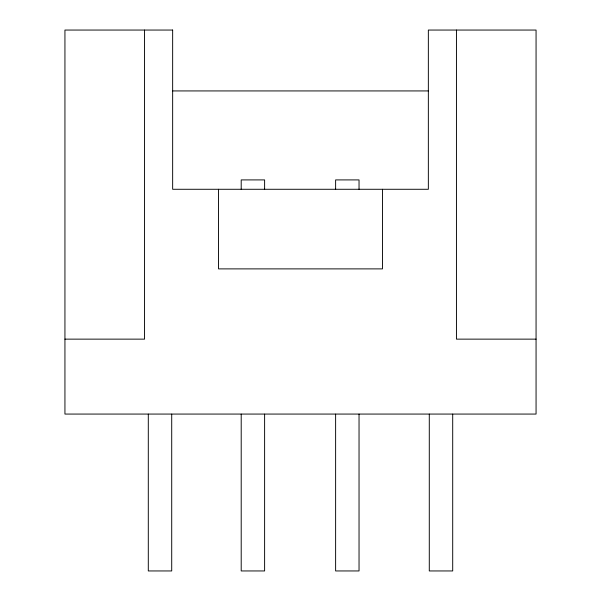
<?xml version="1.0" encoding="UTF-8"?>
<svg xmlns="http://www.w3.org/2000/svg" width="601" height="601" viewBox="0 0 601 601"><rect width="100%" height="100%" fill="white"/><g stroke="black" fill="none" stroke-linecap="round" stroke-linejoin="round"><path stroke-width="0.9" d="M172.652 90.931L428.348 90.931M64.938 339.137L144.556 339.137L144.556 30.05M536.062 339.137L456.444 339.137L456.444 30.05M452.703 414.134L452.703 570.95L429.287 570.95L429.287 414.134M382.454 189.277L382.454 268.887L218.546 268.887L218.546 189.277M359.037 189.277L359.037 179.909L335.621 179.909L335.621 189.277M359.037 414.134L359.037 570.95L335.621 570.95L335.621 414.134M264.613 189.277L264.613 179.909L241.204 179.909L241.204 189.277M264.613 414.134L264.613 570.95L241.204 570.95L241.204 414.134M171.713 414.134L171.713 570.95L148.297 570.95L148.297 414.134M172.652 30.05L64.938 30.05L64.938 414.066L536.062 414.066L536.062 30.05L428.348 30.05L428.348 189.277L172.652 189.277L172.652 30.05"/></g></svg>
